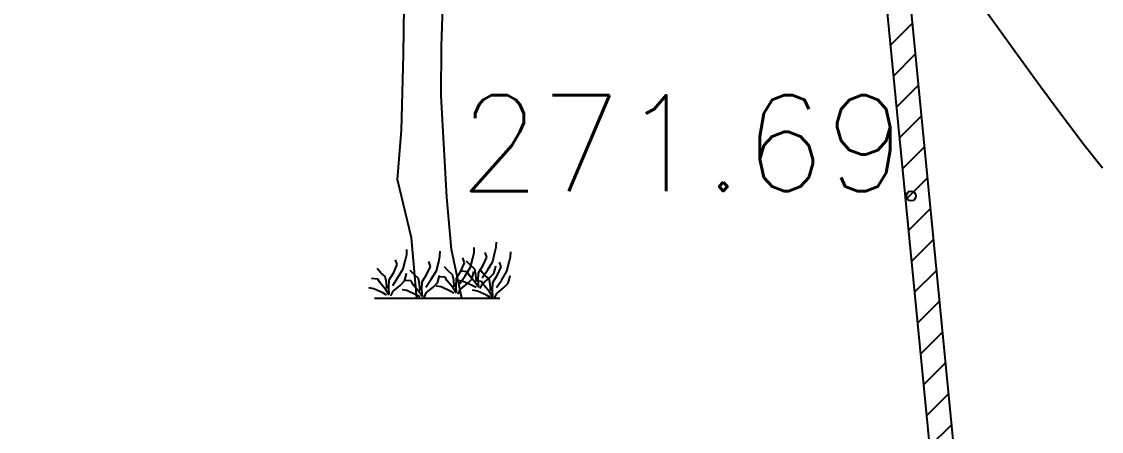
# Model space of a CAD drawing. Extents: x 524954 to 526204, y 9523489 to 9524010.
# Drawn here: x 525464.29 to 525475.55, y 9523569.63 to 9523573.91 of the extents above; entities that cross this region are included whole.
import ezdxf
from ezdxf.enums import TextEntityAlignment as Align

# ---------------------------------------------------------------- set-up
doc = ezdxf.new("R2010")
doc.units = 0
doc.header["$PDMODE"] = 33
doc.header["$PDSIZE"] = 0.1
doc.linetypes.add('ACAD_ISO12W100', pattern=[21, 12, -3, 0, -3, 0, -3])
for name, color, linetype in [('Arbre', 34, 'ACAD_ISO12W100'), ('Cloture', 7, 'Continuous'), ('CN_02_00', 4, 'Continuous'), ('Murs', 1, 'Continuous'), ('TopoAlt', 3, 'Continuous'), ('TOPOJIS', 7, 'Continuous')]:
    doc.layers.add(name, color=color, linetype=linetype)
doc.styles.add('Simplex 1.0', font='Simplex.shx', dxfattribs={"width": 0.99, "height": 1})

# ---------------------------------------------------------------- blocks, each defined once
blk = doc.blocks.new('TCPOINT M')
at = {"color": 0}
blk.add_point((0, 0), dxfattribs=at)
at = {"layer": 'TopoAlt', "style": 'Simplex 1.0', "width": 0.99}
blk.add_attdef('ALT', (0.15, 0.15), '', height=1, dxfattribs=at)
blk = doc.blocks.new('v088')
at = {"linetype": 'Continuous'}
for p, q in [((0.045, 2.625), (0.064, 3.179)), ((-0.352, 2.542), (-0.344, 3.046)), ((0.043, 2.109), (0.045, 2.625)), ((-0.373, 1.752), (-0.352, 2.542)), ((0.102, 1.053), (0.043, 2.109)), ((-0.412, 1.235), (-0.373, 1.752)), ((-0.268, 0.628), (-0.412, 1.235)), ((0.151, 0.506), (0.102, 1.053)), ((-0.213, 0), (-0.268, 0.628)), ((0.615, 0.531), (0.618, 0.584)), ((-0.329, 0.397), (-0.317, 0.454)), ((-0.317, 0.454), (-0.315, 0.507)), ((0.029, 0.435), (0.031, 0.488)), ((0.256, 0), (0.151, 0.506)), ((0.373, 0.416), (0.385, 0.474)), ((0.385, 0.474), (0.387, 0.526)), ((0.517, 0.426), (0.5, 0.476)), ((0.579, 0.38), (0.603, 0.474)), ((0.603, 0.474), (0.615, 0.531)), ((0.765, 0.43), (0.767, 0.483)), ((-0.452, 0.267), (-0.416, 0.349)), ((-0.416, 0.349), (-0.433, 0.399)), ((-0.353, 0.303), (-0.329, 0.397)), ((-0.07, 0.329), (-0.087, 0.38)), ((-0.007, 0.284), (0.017, 0.377)), ((0.017, 0.377), (0.029, 0.435)), ((0.25, 0.286), (0.286, 0.368)), ((0.286, 0.368), (0.269, 0.418)), ((0.346, 0.341), (0.305, 0.385)), ((0.392, 0.301), (0.346, 0.341)), ((0.349, 0.322), (0.373, 0.416)), ((0.43, 0.264), (0.481, 0.344)), ((0.481, 0.344), (0.517, 0.426)), ((0.524, 0.291), (0.579, 0.38)), ((0.666, 0.325), (0.649, 0.375)), ((0.728, 0.279), (0.752, 0.373)), ((0.752, 0.373), (0.765, 0.43)), ((-0.587, 0.264), (-0.627, 0.308)), ((-0.541, 0.224), (-0.587, 0.264)), ((-0.502, 0.188), (-0.452, 0.267)), ((-0.409, 0.214), (-0.353, 0.303)), ((-0.341, 0.178), (-0.327, 0.226)), ((-0.327, 0.226), (-0.32, 0.26)), ((-0.24, 0.245), (-0.281, 0.288)), ((-0.195, 0.204), (-0.24, 0.245)), ((-0.156, 0.168), (-0.106, 0.248)), ((-0.106, 0.248), (-0.07, 0.329)), ((-0.063, 0.195), (-0.007, 0.284)), ((0.019, 0.207), (0.026, 0.24)), ((0.115, 0.284), (0.075, 0.327)), ((0.161, 0.243), (0.115, 0.284)), ((0.173, 0.185), (0.161, 0.243)), ((0.2, 0.207), (0.25, 0.286)), ((0.238, 0.151), (0.293, 0.233)), ((0.315, 0.274), (0.25, 0.279)), ((0.293, 0.233), (0.349, 0.322)), ((0.337, 0.236), (0.315, 0.274)), ((0.397, 0.163), (0.337, 0.236)), ((0.361, 0.197), (0.375, 0.245)), ((0.375, 0.245), (0.382, 0.279)), ((0.404, 0.243), (0.392, 0.301)), ((0.409, 0.175), (0.404, 0.243)), ((0.428, 0.183), (0.43, 0.264)), ((0.495, 0.24), (0.454, 0.284)), ((0.469, 0.209), (0.524, 0.291)), ((0.541, 0.2), (0.495, 0.24)), ((0.546, 0.209), (0.591, 0.255)), ((0.579, 0.163), (0.63, 0.243)), ((0.591, 0.255), (0.606, 0.303)), ((0.606, 0.303), (0.613, 0.337)), ((0.63, 0.243), (0.666, 0.325)), ((0.673, 0.19), (0.728, 0.279)), ((0.755, 0.202), (0.762, 0.236)), ((-0.618, 0.197), (-0.683, 0.202)), ((-0.596, 0.159), (-0.618, 0.197)), ((-0.536, 0.087), (-0.596, 0.159)), ((-0.529, 0.166), (-0.541, 0.224)), ((-0.524, 0.099), (-0.529, 0.166)), ((-0.505, 0.106), (-0.502, 0.188)), ((-0.464, 0.132), (-0.409, 0.214)), ((-0.459, 0.072), (-0.387, 0.132)), ((-0.387, 0.132), (-0.341, 0.178)), ((-0.272, 0.178), (-0.337, 0.183)), ((-0.25, 0.139), (-0.272, 0.178)), ((-0.19, 0.067), (-0.25, 0.139)), ((-0.183, 0.147), (-0.195, 0.204)), ((-0.178, 0.079), (-0.183, 0.147)), ((-0.159, 0.087), (-0.156, 0.168)), ((-0.118, 0.113), (-0.063, 0.195)), ((-0.113, 0.053), (-0.041, 0.113)), ((-0.041, 0.113), (0.005, 0.159)), ((0.041, 0.115), (-0.01, 0.125)), ((0.005, 0.159), (0.019, 0.207)), ((0.084, 0.216), (0.019, 0.221)), ((0.135, 0.072), (0.041, 0.115)), ((0.106, 0.178), (0.084, 0.216)), ((0.166, 0.106), (0.106, 0.178)), ((0.178, 0.118), (0.173, 0.185)), ((0.197, 0.125), (0.2, 0.207)), ((0.202, 0.055), (0.197, 0.125)), ((0.272, 0.173), (0.221, 0.183)), ((0.243, 0.091), (0.315, 0.151)), ((0.365, 0.13), (0.272, 0.173)), ((0.315, 0.151), (0.361, 0.197)), ((0.406, 0.108), (0.365, 0.13)), ((0.433, 0.108), (0.397, 0.163)), ((0.464, 0.173), (0.399, 0.178)), ((0.433, 0.113), (0.428, 0.183)), ((0.45, 0.099), (0.474, 0.149)), ((0.486, 0.135), (0.464, 0.173)), ((0.474, 0.149), (0.546, 0.209)), ((0.546, 0.063), (0.486, 0.135)), ((0.553, 0.142), (0.541, 0.2)), ((0.558, 0.075), (0.553, 0.142)), ((0.577, 0.082), (0.579, 0.163)), ((0.618, 0.108), (0.673, 0.19)), ((0.695, 0.108), (0.74, 0.154)), ((0.74, 0.154), (0.755, 0.202)), ((-0.661, 0.096), (-0.712, 0.106)), ((-0.567, 0.053), (-0.661, 0.096)), ((-0.654, 0), (0.654, 0)), ((-0.527, 0.031), (-0.567, 0.053)), ((-0.5, 0.031), (-0.536, 0.087)), ((-0.5, 0.036), (-0.505, 0.106)), ((-0.483, 0.022), (-0.459, 0.072)), ((-0.315, 0.077), (-0.365, 0.087)), ((-0.221, 0.034), (-0.315, 0.077)), ((-0.18, 0.012), (-0.221, 0.034)), ((-0.154, 0.012), (-0.19, 0.067)), ((-0.154, 0.017), (-0.159, 0.087)), ((-0.137, 0.002), (-0.113, 0.053)), ((0.175, 0.05), (0.135, 0.072)), ((0.202, 0.05), (0.166, 0.106)), ((0.219, 0.041), (0.243, 0.091)), ((0.421, 0.072), (0.37, 0.082)), ((0.514, 0.029), (0.421, 0.072)), ((0.555, 0.007), (0.514, 0.029)), ((0.582, 0.007), (0.546, 0.063)), ((0.582, 0.012), (0.577, 0.082)), ((0.599, -0.002), (0.623, 0.048)), ((0.623, 0.048), (0.695, 0.108))]:
    blk.add_line(p, q, dxfattribs=at)

msp = doc.modelspace()

# ---------------------------------------------------------------- hatches: boundary and pattern name
at = {"layer": 'Murs'}
h = msp.add_hatch(dxfattribs=at)
h.set_pattern_fill('_U', color=256, scale=0.25, angle=45, style=0, pattern_type=0)
h.set_pattern_definition([(45, (0, 0), (-0.1767766952966, 0.1767766952966), [])])
h.paths.add_polyline_path([(525471.551, 9523592.114), (525474.723, 9523559.566), (525475.027, 9523556.237), (525481.47, 9523557.217), (525489.932, 9523558.379), (525511.435, 9523561.691), (525536.899, 9523564.763), (525535.769, 9523571.397), (525534.425, 9523578.651), (525532.858, 9523588.004), (525530.879, 9523597.346), (525530.121, 9523604.95), (525501.923, 9523601.162), (525501.956, 9523600.914), (525529.898, 9523604.668), (525530.632, 9523597.308), (525532.612, 9523587.957), (525534.179, 9523578.608), (525535.522, 9523571.353), (525536.608, 9523564.98), (525511.401, 9523561.939), (525489.896, 9523558.627), (525481.434, 9523557.464), (525475.252, 9523556.524), (525474.972, 9523559.59), (525471.8, 9523592.139)])

# ---------------------------------------------------------------- linework, layer by layer
at = {"layer": 'Cloture', "flags": 128}
for points in [[(525471.551, 9523592.114), (525474.723, 9523559.566), (525475.027, 9523556.237), (525481.47, 9523557.217), (525489.932, 9523558.379), (525511.435, 9523561.691), (525536.899, 9523564.763), (525535.769, 9523571.397), (525534.425, 9523578.651), (525532.858, 9523588.004), (525530.879, 9523597.346), (525530.121, 9523604.95), (525501.923, 9523601.162), (525501.923, 9523601.162), (525501.923, 9523601.162), (525501.923, 9523601.162)], [(525471.8, 9523592.139), (525474.972, 9523559.59), (525475.252, 9523556.524), (525481.434, 9523557.464), (525489.896, 9523558.627), (525511.401, 9523561.939), (525536.608, 9523564.98), (525535.522, 9523571.353), (525534.179, 9523578.608), (525532.612, 9523587.957), (525530.632, 9523597.308), (525529.898, 9523604.668), (525501.956, 9523600.914)]]:
    msp.add_lwpolyline(points, dxfattribs=at)
at = {"layer": 'CN_02_00', "elevation": 272, "flags": 128}
msp.add_lwpolyline([(525463.805, 9523579.45), (525464.658, 9523579.697), (525465.49, 9523579.941), (525466.297, 9523580.15), (525467.076, 9523580.294), (525467.822, 9523580.341), (525468.533, 9523580.259), (525469.204, 9523580.028), (525469.837, 9523579.664), (525470.433, 9523579.191), (525470.994, 9523578.636), (525471.52, 9523578.023), (525472.013, 9523577.379), (525472.476, 9523576.729), (525472.908, 9523576.099), (525473.313, 9523575.51), (525473.689, 9523574.965), (525474.037, 9523574.465), (525474.357, 9523574.01), (525474.651, 9523573.598), (525474.917, 9523573.23), (525475.157, 9523572.906), (525475.371, 9523572.625), (525475.56, 9523572.386)], dxfattribs=at)

# ---------------------------------------------------------------- block references
at = {"layer": 'Arbre'}
msp.add_blockref('v088', (525468.623, 9523571.026), dxfattribs=at)
at = {"layer": 'TOPOJIS'}
ref = msp.add_blockref('TCPOINT M', (525473.566, 9523572.091, 271.69), dxfattribs=at)
ref.add_attrib('ALT', '271.69', dxfattribs={"layer": 'TopoAlt', "height": 1, "style": 'Simplex 1.0', "width": 0.99}).set_placement((525473.516, 9523572.141, 271.69), align=Align.RIGHT)

doc.saveas('drawing.dxf')
